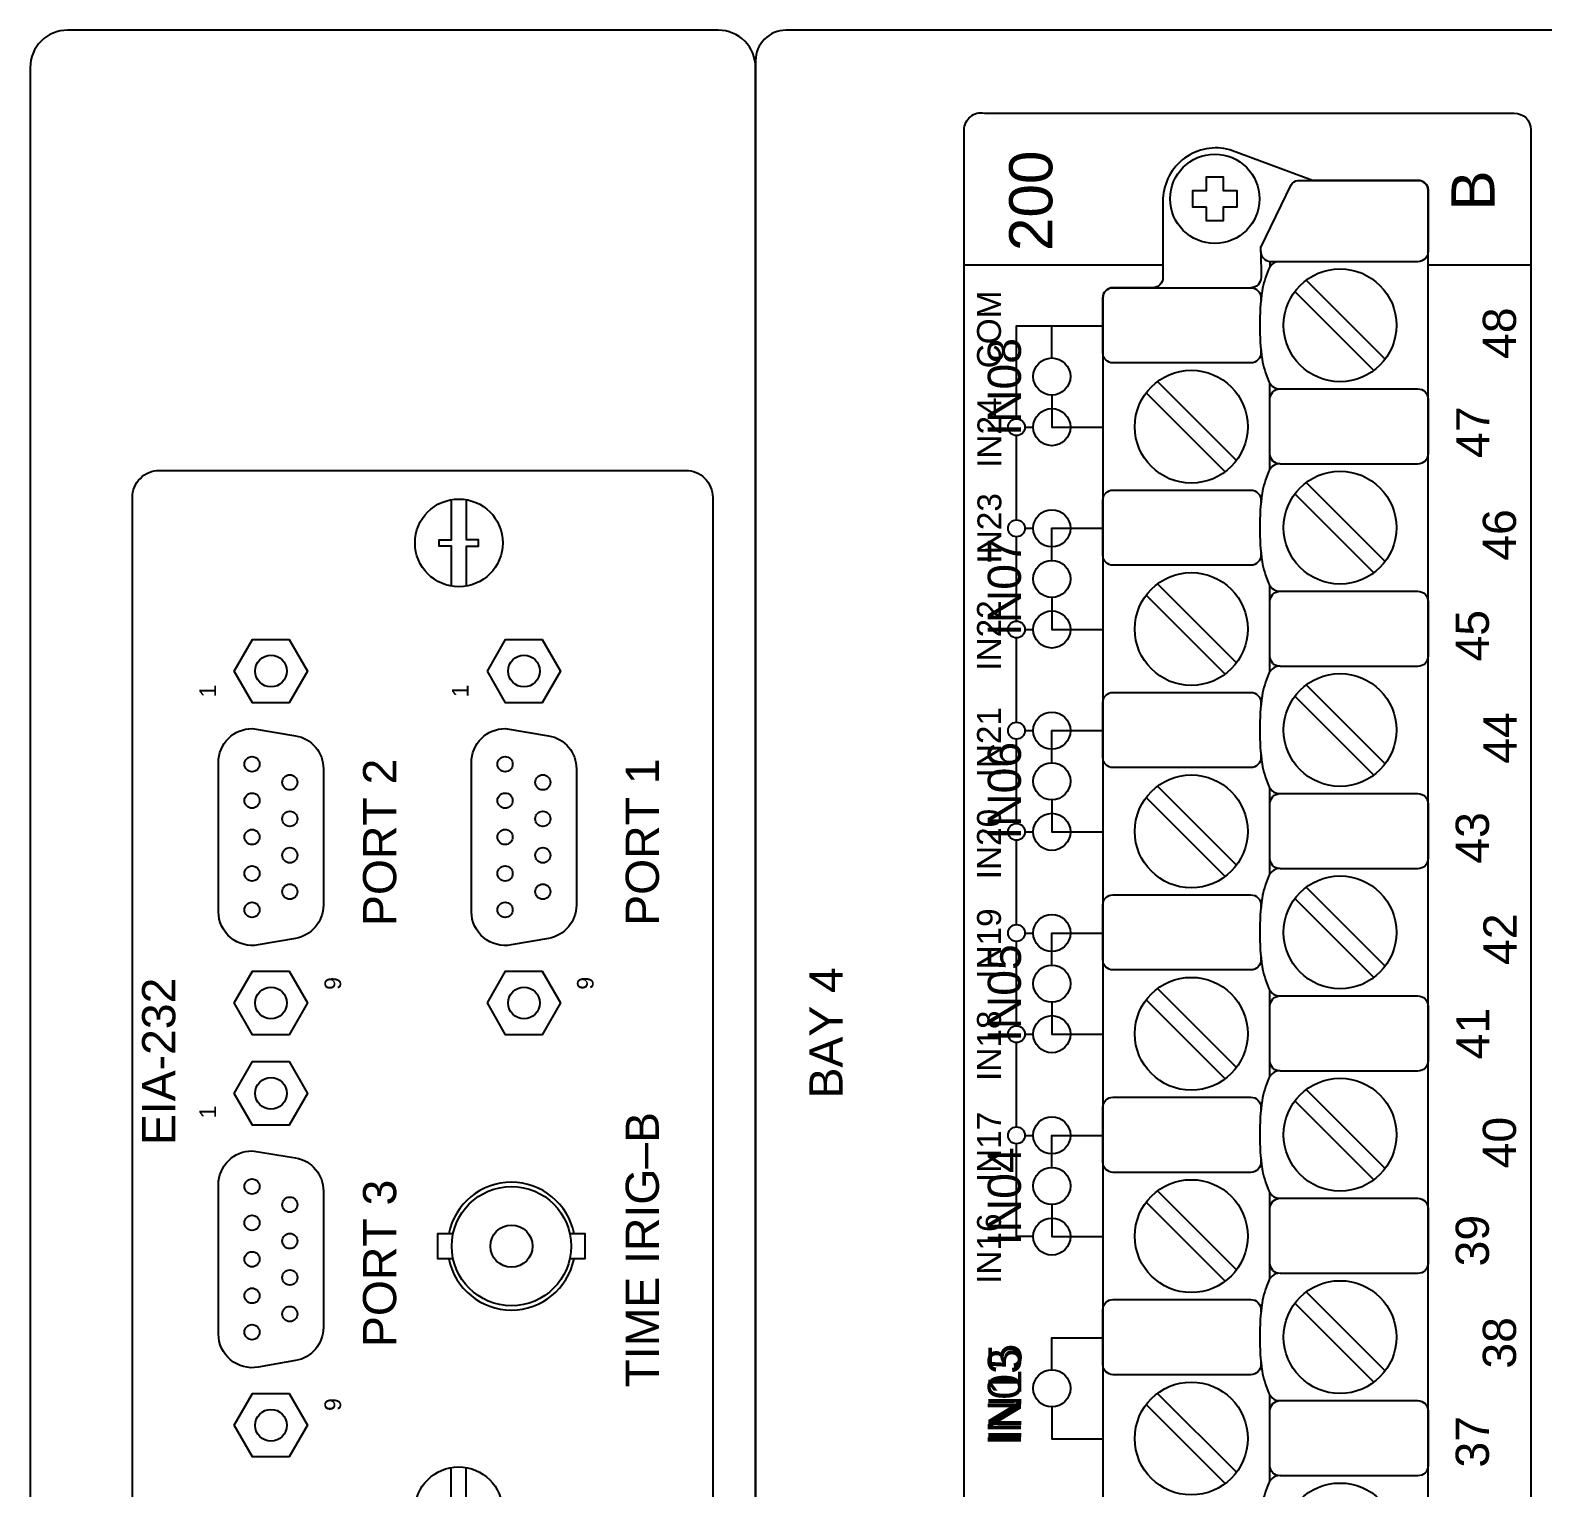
# Model space of a CAD drawing. Extents: x 1 to 47.7, y 0.3 to 34.2.
# Drawn here: x 31.395 to 35.879, y 16.253 to 20.575 of the extents above; entities that cross this region are included whole.
import ezdxf

# ---------------------------------------------------------------- set-up
doc = ezdxf.new("R2010")
doc.units = 0
doc.header["$MEASUREMENT"] = 0
for name, color, linetype in [('4_1__2___8__OPTOISO_IND_LS', 7, 'CONTINUOUS'), ('4_2__7___8__OPTOISO_IND_LS', 7, 'CONTINUOUS'), ('4_3__4___24__OPTOISO_LS_IN', 7, 'CONTINUOUS'), ('4_4__D___24__OPTOISO_LS_IN', 7, 'CONTINUOUS'), ('4_5__8___8__OPTOISO_IND_LS', 7, 'CONTINUOUS'), ('6_0______DWG_', 7, 'CONTINUOUS')]:
    doc.layers.add(name, color=color, linetype=linetype)
doc.styles.add('ARIAL', font='arial.ttf')

msp = doc.modelspace()

# ---------------------------------------------------------------- linework, layer by layer
at = {"layer": '4_1__2___8__OPTOISO_IND_LS'}
for points in [[(34.4235, 19.6032), (34.4235, 19.6982), (34.5747, 19.6982)], [(34.4235, 19.4932), (34.4235, 19.3982), (34.5747, 19.3982)], [(34.4235, 19.0032), (34.4235, 19.0982), (34.5747, 19.0982)], [(34.4235, 18.8932), (34.4235, 18.7982), (34.5747, 18.7982)], [(34.4235, 18.4032), (34.4235, 18.4982), (34.5747, 18.4982)], [(34.4235, 18.2932), (34.4235, 18.1982), (34.5747, 18.1982)], [(34.4235, 17.8032), (34.4235, 17.8982), (34.5747, 17.8982)], [(34.4235, 17.6932), (34.4235, 17.5982), (34.5747, 17.5982)], [(34.4235, 17.2032), (34.4235, 17.2982), (34.5747, 17.2982)], [(34.4235, 17.0932), (34.4235, 16.9982), (34.5747, 16.9982)], [(34.4235, 16.6032), (34.4235, 16.6982), (34.5747, 16.6982)], [(34.4235, 16.4932), (34.4235, 16.3982), (34.5747, 16.3982)]]:
    msp.add_lwpolyline(points, dxfattribs=at)
for centre in [(34.4235, 19.5482), (34.4235, 18.9482), (34.4235, 18.3482), (34.4235, 17.7482), (34.4235, 17.1482), (34.4235, 16.5482)]:
    msp.add_circle(centre, 0.055, dxfattribs=at)
at = {"layer": '4_2__7___8__OPTOISO_IND_LS'}
for points in [[(34.4235, 19.6032), (34.4235, 19.6982), (34.5747, 19.6982)], [(34.4235, 19.4932), (34.4235, 19.3982), (34.5747, 19.3982)], [(34.4235, 19.0032), (34.4235, 19.0982), (34.5747, 19.0982)], [(34.4235, 18.8932), (34.4235, 18.7982), (34.5747, 18.7982)], [(34.4235, 18.4032), (34.4235, 18.4982), (34.5747, 18.4982)], [(34.4235, 18.2932), (34.4235, 18.1982), (34.5747, 18.1982)], [(34.4235, 17.8032), (34.4235, 17.8982), (34.5747, 17.8982)], [(34.4235, 17.6932), (34.4235, 17.5982), (34.5747, 17.5982)], [(34.4235, 17.2032), (34.4235, 17.2982), (34.5747, 17.2982)], [(34.4235, 17.0932), (34.4235, 16.9982), (34.5747, 16.9982)], [(34.4235, 16.6032), (34.4235, 16.6982), (34.5747, 16.6982)], [(34.4235, 16.4932), (34.4235, 16.3982), (34.5747, 16.3982)]]:
    msp.add_lwpolyline(points, dxfattribs=at)
for centre in [(34.4235, 19.5482), (34.4235, 18.9482), (34.4235, 18.3482), (34.4235, 17.7482), (34.4235, 17.1482), (34.4235, 16.5482)]:
    msp.add_circle(centre, 0.055, dxfattribs=at)
at = {"layer": '4_3__4___24__OPTOISO_LS_IN'}
for points in [[(34.3186, 19.4232), (34.3186, 19.6982), (34.5747, 19.6982)], [(34.3186, 19.1232), (34.3186, 19.3732)], [(34.3436, 19.3982), (34.3685, 19.3982)], [(34.4785, 19.3982), (34.5747, 19.3982)], [(34.3186, 18.8232), (34.3186, 19.0732)], [(34.3436, 19.0982), (34.3685, 19.0982)], [(34.4785, 19.0982), (34.5747, 19.0982)], [(34.3436, 18.7982), (34.3685, 18.7982)], [(34.4785, 18.7982), (34.5747, 18.7982)], [(34.3186, 18.5232), (34.3186, 18.7732)], [(34.3186, 18.2232), (34.3186, 18.4732)], [(34.3436, 18.4982), (34.3685, 18.4982)], [(34.4785, 18.4982), (34.5747, 18.4982)], [(34.3186, 17.9232), (34.3186, 18.1732)], [(34.3436, 18.1982), (34.3685, 18.1982)], [(34.4785, 18.1982), (34.5747, 18.1982)], [(34.3436, 17.8982), (34.3685, 17.8982)], [(34.4785, 17.8982), (34.5747, 17.8982)], [(34.3186, 17.6232), (34.3186, 17.8732)], [(34.3436, 17.5982), (34.3685, 17.5982)], [(34.4785, 17.5982), (34.5747, 17.5982)], [(34.3186, 17.3232), (34.3186, 17.5732)], [(34.3685, 16.9982), (34.3186, 16.9982), (34.3186, 17.2732)], [(34.3436, 17.2982), (34.3685, 17.2982)], [(34.4785, 17.2982), (34.5747, 17.2982)], [(34.4785, 16.9982), (34.5747, 16.9982)], [(34.4235, 16.6031), (34.4235, 16.6982), (34.5747, 16.6982)], [(34.4235, 16.4931), (34.4235, 16.3982), (34.5747, 16.3982)]]:
    msp.add_lwpolyline(points, dxfattribs=at)
for centre, radius in [((34.3186, 19.3982), 0.025), ((34.4235, 19.3982), 0.055), ((34.4235, 19.0982), 0.055), ((34.3186, 19.0982), 0.025), ((34.4235, 18.7982), 0.055), ((34.3186, 18.7982), 0.025), ((34.3186, 18.4982), 0.025), ((34.4235, 18.4982), 0.055), ((34.4235, 18.1982), 0.055), ((34.3186, 18.1982), 0.025), ((34.4235, 17.8982), 0.055), ((34.3186, 17.8982), 0.025), ((34.3186, 17.5982), 0.025), ((34.4235, 17.5982), 0.055), ((34.4235, 17.2982), 0.055), ((34.3186, 17.2982), 0.025), ((34.4235, 16.9982), 0.055), ((34.4235, 16.5481), 0.055)]:
    msp.add_circle(centre, radius, dxfattribs=at)
at = {"layer": '4_4__D___24__OPTOISO_LS_IN'}
for points in [[(34.3186, 19.4232), (34.3186, 19.6982), (34.5747, 19.6982)], [(34.3186, 19.1232), (34.3186, 19.3732)], [(34.3436, 19.3982), (34.3685, 19.3982)], [(34.4785, 19.3982), (34.5747, 19.3982)], [(34.3186, 18.8232), (34.3186, 19.0732)], [(34.3436, 19.0982), (34.3685, 19.0982)], [(34.4785, 19.0982), (34.5747, 19.0982)], [(34.3436, 18.7982), (34.3685, 18.7982)], [(34.4785, 18.7982), (34.5747, 18.7982)], [(34.3186, 18.5232), (34.3186, 18.7732)], [(34.3186, 18.2232), (34.3186, 18.4732)], [(34.3436, 18.4982), (34.3685, 18.4982)], [(34.4785, 18.4982), (34.5747, 18.4982)], [(34.3186, 17.9232), (34.3186, 18.1732)], [(34.3436, 18.1982), (34.3685, 18.1982)], [(34.4785, 18.1982), (34.5747, 18.1982)], [(34.3436, 17.8982), (34.3685, 17.8982)], [(34.4785, 17.8982), (34.5747, 17.8982)], [(34.3186, 17.6232), (34.3186, 17.8732)], [(34.3436, 17.5982), (34.3685, 17.5982)], [(34.4785, 17.5982), (34.5747, 17.5982)], [(34.3186, 17.3232), (34.3186, 17.5732)], [(34.3685, 16.9982), (34.3186, 16.9982), (34.3186, 17.2732)], [(34.3436, 17.2982), (34.3685, 17.2982)], [(34.4785, 17.2982), (34.5747, 17.2982)], [(34.4785, 16.9982), (34.5747, 16.9982)], [(34.4235, 16.6031), (34.4235, 16.6982), (34.5747, 16.6982)], [(34.4235, 16.4931), (34.4235, 16.3982), (34.5747, 16.3982)]]:
    msp.add_lwpolyline(points, dxfattribs=at)
for centre, radius in [((34.3186, 19.3982), 0.025), ((34.4235, 19.3982), 0.055), ((34.4235, 19.0982), 0.055), ((34.3186, 19.0982), 0.025), ((34.4235, 18.7982), 0.055), ((34.3186, 18.7982), 0.025), ((34.3186, 18.4982), 0.025), ((34.4235, 18.4982), 0.055), ((34.4235, 18.1982), 0.055), ((34.3186, 18.1982), 0.025), ((34.4235, 17.8982), 0.055), ((34.3186, 17.8982), 0.025), ((34.3186, 17.5982), 0.025), ((34.4235, 17.5982), 0.055), ((34.4235, 17.2982), 0.055), ((34.3186, 17.2982), 0.025), ((34.4235, 16.9982), 0.055), ((34.4235, 16.5481), 0.055)]:
    msp.add_circle(centre, radius, dxfattribs=at)
at = {"layer": '4_5__8___8__OPTOISO_IND_LS'}
for points in [[(34.4235, 19.6032), (34.4235, 19.6982), (34.5747, 19.6982)], [(34.4235, 19.4932), (34.4235, 19.3982), (34.5747, 19.3982)], [(34.4235, 19.0032), (34.4235, 19.0982), (34.5747, 19.0982)], [(34.4235, 18.8932), (34.4235, 18.7982), (34.5747, 18.7982)], [(34.4235, 18.4032), (34.4235, 18.4982), (34.5747, 18.4982)], [(34.4235, 18.2932), (34.4235, 18.1982), (34.5747, 18.1982)], [(34.4235, 17.8032), (34.4235, 17.8982), (34.5747, 17.8982)], [(34.4235, 17.6932), (34.4235, 17.5982), (34.5747, 17.5982)], [(34.4235, 17.2032), (34.4235, 17.2982), (34.5747, 17.2982)], [(34.4235, 17.0932), (34.4235, 16.9982), (34.5747, 16.9982)], [(34.4235, 16.6032), (34.4235, 16.6982), (34.5747, 16.6982)], [(34.4235, 16.4932), (34.4235, 16.3982), (34.5747, 16.3982)]]:
    msp.add_lwpolyline(points, dxfattribs=at)
for centre in [(34.4235, 19.5482), (34.4235, 18.9482), (34.4235, 18.3482), (34.4235, 17.7482), (34.4235, 17.1482), (34.4235, 16.5482)]:
    msp.add_circle(centre, 0.055, dxfattribs=at)
at = {"layer": '6_0______DWG_'}
for points in [[(31.3953, 20.465), (31.3953, 3.435, 0.414214), (31.5053, 3.325), (33.4353, 3.325, 0.414214), (33.5453, 3.435), (33.5453, 20.465, 0.414214), (33.4353, 20.575), (31.5053, 20.575, 0.414214), (31.3953, 20.465)], [(35.5088, 15.088, 0.414213), (35.5388, 15.118), (35.5389, 20.0998, 0.414214), (35.5089, 20.1298), (35.1959, 20.1298), (34.9511, 20.2207, 0.480048), (34.7529, 20.0757), (34.7529, 19.8415, -0.414214), (34.7229, 19.8115), (34.6047, 19.8115, 0.414212), (34.5747, 19.7815), (34.5747, 19.7815), (34.5747, 14.8004, 0.414215), (34.6047, 14.7704), (34.9175, 14.7705), (35.1623, 14.6796, 0.47859), (35.3608, 14.8246), (35.3608, 15.058, -0.414214), (35.3908, 15.088)], [(35.0435, 19.9188), (35.0436, 19.8415, -0.414214), (35.0136, 19.8115)], [(35.0916, 19.8888, 0.127742), (35.0762, 19.881, 0.081668), (35.066, 19.8654, 0.0591), (35.0467, 19.8017, 0.034646), (35.0396, 19.7002, 0.03436), (35.0467, 19.5995, 0.0591), (35.066, 19.5358, 0.081668), (35.0762, 19.5201, 0.191033), (35.1001, 19.5116)], [(35.0434, 19.6265), (35.0434, 19.6186, -0.414214), (35.0134, 19.5886), (34.6047, 19.5886, -0.414214), (34.5747, 19.6186), (34.5747, 19.7815, -0.414214), (34.6047, 19.8115), (35.0134, 19.8115, -0.414214), (35.0434, 19.7815), (35.0434, 19.7747)], [(35.0701, 19.4816, -0.414214), (35.1001, 19.5116), (35.5088, 19.5116, -0.414214), (35.5388, 19.4816), (35.5388, 19.3188, -0.414214), (35.5088, 19.2888), (35.1001, 19.2888, -0.414214), (35.0701, 19.3188)], [(35.1001, 19.2895, 0.191033), (35.0762, 19.281, 0.081668), (35.066, 19.2654, 0.0591), (35.0467, 19.2017, 0.034646), (35.0396, 19.1002, 0.03436), (35.0467, 18.9995, 0.0591), (35.066, 18.9358, 0.081668), (35.0762, 18.9201, 0.191033), (35.1001, 18.9116)], [(35.0434, 19.0265), (35.0434, 19.0186, -0.414214), (35.0134, 18.9886), (34.6047, 18.9886, -0.414214), (34.5747, 19.0186), (34.5747, 19.1815, -0.414214), (34.6047, 19.2115), (35.0134, 19.2115, -0.414214), (35.0434, 19.1815), (35.0434, 19.1746)], [(35.0701, 18.8816, -0.414214), (35.1001, 18.9116), (35.5088, 18.9116, -0.414214), (35.5388, 18.8816), (35.5388, 18.7188, -0.414214), (35.5088, 18.6888), (35.1001, 18.6888, -0.414214), (35.0701, 18.7188)], [(35.1001, 18.6895, 0.191033), (35.0762, 18.681, 0.081668), (35.066, 18.6654, 0.0591), (35.0467, 18.6017, 0.034646), (35.0396, 18.5002, 0.03436), (35.0467, 18.3995, 0.0591), (35.066, 18.3358, 0.081668), (35.0762, 18.3201, 0.191033), (35.1001, 18.3116)], [(35.0434, 18.4265), (35.0434, 18.4186, -0.414214), (35.0134, 18.3886), (34.6047, 18.3886, -0.414214), (34.5747, 18.4186), (34.5747, 18.5815, -0.414214), (34.6047, 18.6115), (35.0134, 18.6115, -0.414214), (35.0434, 18.5815), (35.0434, 18.5746)], [(35.0701, 18.2816, -0.414214), (35.1001, 18.3116), (35.5088, 18.3116, -0.414214), (35.5388, 18.2816), (35.5388, 18.1188, -0.414214), (35.5088, 18.0888), (35.1001, 18.0888, -0.414214), (35.0701, 18.1188)], [(35.1001, 18.0895, 0.191033), (35.0762, 18.081, 0.081668), (35.066, 18.0654, 0.0591), (35.0467, 18.0017, 0.034646), (35.0396, 17.9002, 0.03436), (35.0467, 17.7995, 0.0591), (35.066, 17.7358, 0.081668), (35.0762, 17.7201, 0.191033), (35.1001, 17.7116)], [(35.0434, 17.8265), (35.0434, 17.8186, -0.414214), (35.0134, 17.7886), (34.6047, 17.7886, -0.414214), (34.5747, 17.8186), (34.5747, 17.9815, -0.414214), (34.6047, 18.0115), (35.0134, 18.0115, -0.414214), (35.0434, 17.9815), (35.0434, 17.9746)], [(35.0701, 17.6816, -0.414214), (35.1001, 17.7116), (35.5088, 17.7116, -0.414214), (35.5388, 17.6816), (35.5388, 17.5188, -0.414214), (35.5088, 17.4888), (35.1001, 17.4888, -0.414214), (35.0701, 17.5188)], [(35.1001, 17.4895, 0.191033), (35.0762, 17.481, 0.081668), (35.066, 17.4654, 0.0591), (35.0467, 17.4017, 0.034646), (35.0396, 17.3002, 0.03436), (35.0467, 17.1995, 0.0591), (35.066, 17.1357, 0.081668), (35.0762, 17.1201, 0.191033), (35.1001, 17.1116)], [(35.0434, 17.2265), (35.0434, 17.2186, -0.414214), (35.0134, 17.1886), (34.6047, 17.1886, -0.414214), (34.5747, 17.2186), (34.5747, 17.3815, -0.414214), (34.6047, 17.4115), (35.0134, 17.4115, -0.414214), (35.0434, 17.3815), (35.0434, 17.3746)], [(33.0073, 17.0068, 0.820361), (32.6358, 17.0068)], [(35.0701, 17.0816, -0.414214), (35.1001, 17.1116), (35.5088, 17.1116, -0.414214), (35.5388, 17.0816), (35.5388, 16.9188, -0.414214), (35.5088, 16.8888), (35.1001, 16.8888, -0.414214), (35.0701, 16.9188)], [(32.636, 16.9317, 0.815611), (33.0071, 16.9317)], [(35.1001, 16.8895, 0.191033), (35.0762, 16.881, 0.081668), (35.066, 16.8654, 0.0591), (35.0467, 16.8017, 0.034646), (35.0396, 16.7001, 0.03436), (35.0467, 16.5995, 0.0591), (35.066, 16.5357, 0.081668), (35.0762, 16.5201, 0.191033), (35.1001, 16.5116)], [(35.0434, 16.6265), (35.0434, 16.6186, -0.414214), (35.0134, 16.5886), (34.6047, 16.5886, -0.414214), (34.5747, 16.6186), (34.5747, 16.7814, -0.414214), (34.6047, 16.8114), (35.0134, 16.8114, -0.414214), (35.0434, 16.7814), (35.0434, 16.7746)], [(35.0701, 16.4816, -0.414214), (35.1001, 16.5116), (35.5088, 16.5116, -0.414214), (35.5388, 16.4816), (35.5388, 16.3187, -0.414214), (35.5088, 16.2887), (35.1001, 16.2887, -0.414214), (35.0701, 16.3187)], [(35.1001, 16.2895, 0.191033), (35.0762, 16.281, 0.081668), (35.066, 16.2654, 0.0591), (35.0467, 16.2017, 0.034646), (35.0396, 16.1001, 0.03436), (35.0467, 15.9994, 0.0591), (35.066, 15.9357, 0.081668), (35.0762, 15.9201, 0.191033), (35.1001, 15.9116)]]:
    msp.add_lwpolyline(points, format="xyb", dxfattribs=at)
for points in [[(39.7653, 20.575), (33.6353, 20.575, 0.414214), (33.5453, 20.485), (33.5453, 3.415, 0.414214), (33.6353, 3.325), (39.7653, 3.325, 0.381966), (39.8547, 3.405), (39.8547, 20.495, 0.381966)], [(34.1637, 3.6192), (34.1637, 20.2795, -0.468367), (34.2237, 20.3295), (35.7937, 20.3295, -0.414132), (35.8437, 20.2795), (35.8437, 3.6192, -0.414214), (35.7937, 3.5692), (34.2137, 3.5692, -0.414287)], [(35.5388, 20.1031), (35.5389, 19.9188, -0.414214), (35.5089, 19.8888), (35.0718, 19.8888, -0.390527), (35.0435, 19.9188), (35.0435, 19.931), (35.1332, 20.1169, -0.241514), (35.1532, 20.1298), (35.5089, 20.1298, -0.422157)], [(31.6982, 16.0498), (31.6982, 19.1898, -0.414214), (31.7782, 19.2698), (33.3382, 19.2698, -0.414214), (33.4182, 19.1898), (33.4182, 16.0498, -0.414214), (33.3382, 15.9698), (31.7782, 15.9698, -0.414214)], [(31.9532, 17.9613), (31.9532, 18.4043, -0.414214), (32.0532, 18.5043), (32.1816, 18.4832, -0.370597), (32.2642, 18.3847), (32.2642, 17.9809, -0.36397), (32.1816, 17.8824), (32.0706, 17.8628, -0.466307)], [(32.7032, 17.9613), (32.7032, 18.4043, -0.414214), (32.8032, 18.5043), (32.9316, 18.4832, -0.370597), (33.0142, 18.3847), (33.0142, 17.9809, -0.36397), (32.9316, 17.8824), (32.8206, 17.8628, -0.466307)], [(31.9532, 16.7093), (31.9532, 17.1523, -0.414214), (32.0532, 17.2523), (32.1816, 17.2312, -0.370597), (32.2642, 17.1327), (32.2642, 16.7289, -0.36397), (32.1816, 16.6304), (32.0706, 16.6108, -0.466307)]]:
    msp.add_lwpolyline(points, format="xyb", close=True, dxfattribs=at)
for points in [[(34.8818, 20.0503), (34.8415, 20.0503), (34.8415, 20.1002), (34.8818, 20.1002), (34.8818, 20.1403), (34.9317, 20.1403), (34.9317, 20.1002), (34.9717, 20.1002), (34.9717, 20.0503), (34.9317, 20.0503), (34.9317, 20.0101), (34.8818, 20.0101)], [(32.0002, 18.6748), (32.0545, 18.7688), (32.163, 18.7688), (32.2173, 18.6748), (32.163, 18.5808), (32.0545, 18.5808)], [(32.7502, 18.6748), (32.8045, 18.7688), (32.913, 18.7688), (32.9673, 18.6748), (32.913, 18.5808), (32.8045, 18.5808)], [(32.0002, 17.6908), (32.0545, 17.7848), (32.163, 17.7848), (32.2173, 17.6908), (32.163, 17.5968), (32.0545, 17.5968)], [(32.7502, 17.6908), (32.8045, 17.7848), (32.913, 17.7848), (32.9673, 17.6908), (32.913, 17.5968), (32.8045, 17.5968)], [(32.0002, 17.4228), (32.0545, 17.5168), (32.163, 17.5168), (32.2173, 17.4228), (32.163, 17.3288), (32.0545, 17.3288)], [(32.0002, 16.4388), (32.0545, 16.5328), (32.163, 16.5328), (32.2173, 16.4388), (32.163, 16.3448), (32.0545, 16.3448)]]:
    msp.add_lwpolyline(points, close=True, dxfattribs=at)
for points in [[(34.1637, 19.8794), (34.7529, 19.8794)], [(35.0694, 19.8891), (35.0694, 19.872)], [(35.5389, 19.8794), (35.8437, 19.8794)], [(35.1775, 19.834), (35.4116, 19.5998)], [(35.144, 19.8005), (35.3782, 19.5664)], [(34.7365, 19.5333), (34.9706, 19.2991)], [(35.0701, 19.273), (35.0701, 19.5281)], [(34.7031, 19.4999), (34.9372, 19.2657)], [(35.1775, 19.234), (35.4116, 18.9998)], [(35.144, 19.2005), (35.3782, 18.9664)], [(32.6437, 18.9269), (32.6437, 19.0455), (32.6073, 19.0455), (32.6073, 19.0645), (32.6437, 19.0645), (32.6437, 19.1831)], [(32.688, 18.9269), (32.688, 19.0455), (32.7243, 19.0455), (32.7243, 19.0645), (32.688, 19.0645), (32.688, 19.1831)], [(34.7365, 18.9333), (34.9706, 18.6991)], [(35.0701, 18.673), (35.0701, 18.9281)], [(34.7031, 18.8999), (34.9372, 18.6657)], [(35.1775, 18.634), (35.4116, 18.3998)], [(35.144, 18.6005), (35.3782, 18.3664)], [(34.7031, 18.2999), (34.9372, 18.0657)], [(34.7365, 18.3333), (34.9706, 18.0991)], [(35.0701, 18.073), (35.0701, 18.3281)], [(35.1775, 18.0339), (35.4116, 17.7998)], [(35.144, 18.0005), (35.3782, 17.7664)], [(34.7365, 17.7333), (34.9706, 17.4991)], [(35.0701, 17.473), (35.0701, 17.7281)], [(34.7031, 17.6999), (34.9372, 17.4657)], [(35.144, 17.4005), (35.3782, 17.1664)], [(35.1775, 17.4339), (35.4116, 17.1998)], [(34.7365, 17.1333), (34.9706, 16.8991)], [(35.0701, 16.873), (35.0701, 17.1281)], [(34.7031, 17.0999), (34.9372, 16.8657)], [(32.649, 16.9317), (32.6038, 16.9317), (32.6038, 17.0068), (32.6488, 17.0068)], [(32.9947, 17.0068), (33.0396, 17.0068), (33.0396, 16.9317), (32.9945, 16.9317)], [(35.1775, 16.8339), (35.4116, 16.5998)], [(35.144, 16.8005), (35.3782, 16.5664)], [(34.7031, 16.4999), (34.9372, 16.2657)], [(34.7365, 16.5333), (34.9706, 16.2991)], [(35.0701, 16.273), (35.0701, 16.5281)], [(32.6431, 16.0569), (32.6431, 16.1755), (32.6068, 16.1755), (32.6068, 16.1945), (32.6431, 16.1945), (32.6431, 16.3131)], [(32.6874, 16.0569), (32.6874, 16.1755), (32.7238, 16.1755), (32.7238, 16.1945), (32.6874, 16.1945), (32.6874, 16.3131)]]:
    msp.add_lwpolyline(points, dxfattribs=at)
for centre, radius in [((34.9066, 20.0752), 0.1324), ((35.2778, 19.7002), 0.1673), ((34.8368, 19.3995), 0.1673), ((35.2778, 19.1002), 0.1673), ((32.6658, 19.055), 0.13), ((34.8368, 18.7995), 0.1673), ((32.1087, 18.6748), 0.047), ((32.8587, 18.6748), 0.047), ((35.2778, 18.5002), 0.1673), ((32.0527, 18.3988), 0.0225), ((32.8027, 18.3988), 0.0225), ((32.1647, 18.3448), 0.0225), ((32.9147, 18.3448), 0.0225), ((34.8368, 18.1995), 0.1673), ((32.0527, 18.2908), 0.0225), ((32.8027, 18.2908), 0.0225), ((32.1647, 18.2368), 0.0225), ((32.9147, 18.2368), 0.0225), ((32.0527, 18.1828), 0.0225), ((32.8027, 18.1828), 0.0225), ((32.1647, 18.1288), 0.0225), ((32.9147, 18.1288), 0.0225), ((32.0527, 18.0748), 0.0225), ((32.8027, 18.0748), 0.0225), ((32.1647, 18.0208), 0.0225), ((32.9147, 18.0208), 0.0225), ((35.2778, 17.9002), 0.1673), ((32.0527, 17.9668), 0.0225), ((32.8027, 17.9668), 0.0225), ((34.8368, 17.5995), 0.1673), ((32.1087, 17.6908), 0.047), ((32.8587, 17.6908), 0.047), ((32.1087, 17.4228), 0.047), ((35.2778, 17.3002), 0.1673), ((32.0527, 17.1468), 0.0225), ((32.8217, 16.9698), 0.1769), ((34.8368, 16.9995), 0.1673), ((32.1647, 17.0928), 0.0225), ((32.0527, 17.0388), 0.0225), ((32.1647, 16.9848), 0.0225), ((32.8217, 16.9698), 0.0625), ((32.0527, 16.9308), 0.0225), ((32.1647, 16.8768), 0.0225), ((35.2778, 16.7001), 0.1673), ((32.0527, 16.8228), 0.0225), ((32.1647, 16.7688), 0.0225), ((32.0527, 16.7148), 0.0225), ((34.8368, 16.3995), 0.1673), ((32.1087, 16.4388), 0.047), ((32.6653, 16.185), 0.13), ((35.2778, 16.1001), 0.1673)]:
    msp.add_circle(centre, radius, dxfattribs=at)

# ---------------------------------------------------------------- texts
at = {"layer": '4_1__2___8__OPTOISO_IND_LS', "style": 'ARIAL'}
for s, p in [('IN08', (34.3319, 19.3724)), ('IN07', (34.3319, 18.7786)), ('IN06', (34.3319, 18.1748)), ('IN05', (34.3319, 17.5748)), ('IN04', (34.3319, 16.9726)), ('IN03', (34.3319, 16.3772))]:
    msp.add_text(s, height=0.09833, rotation=90, dxfattribs=at).set_placement(p)
at = {"layer": '4_2__7___8__OPTOISO_IND_LS', "style": 'ARIAL'}
for s, p in [('IN08', (34.3319, 19.3724)), ('IN07', (34.3319, 18.7786)), ('IN06', (34.3319, 18.1748)), ('IN05', (34.3319, 17.5748)), ('IN04', (34.3319, 16.9726)), ('IN03', (34.3319, 16.3772))]:
    msp.add_text(s, height=0.09833, rotation=90, dxfattribs=at).set_placement(p)
at = {"layer": '4_3__4___24__OPTOISO_LS_IN', "style": 'ARIAL'}
for s, height, p in [('COM', 0.0708, (34.2726, 19.5725)), ('IN24', 0.0708, (34.2738, 19.2774)), ('IN23', 0.0708, (34.2738, 18.9936)), ('IN22', 0.0708, (34.2726, 18.6758)), ('IN21', 0.0708, (34.2726, 18.3595)), ('IN20', 0.0708, (34.2726, 18.0576)), ('IN19', 0.0708, (34.2726, 17.7625)), ('IN18', 0.0708, (34.2726, 17.4595)), ('IN17', 0.0708, (34.2726, 17.1595)), ('IN16', 0.0708, (34.2726, 16.8578)), ('IN15', 0.09833, (34.3335, 16.3902))]:
    msp.add_text(s, height=height, rotation=90, dxfattribs=at).set_placement(p)
at = {"layer": '4_4__D___24__OPTOISO_LS_IN', "style": 'ARIAL'}
for s, height, p in [('COM', 0.0708, (34.2726, 19.5725)), ('IN24', 0.0708, (34.2738, 19.2774)), ('IN23', 0.0708, (34.2738, 18.9936)), ('IN22', 0.0708, (34.2726, 18.6758)), ('IN21', 0.0708, (34.2726, 18.3595)), ('IN20', 0.0708, (34.2726, 18.0576)), ('IN19', 0.0708, (34.2726, 17.7625)), ('IN18', 0.0708, (34.2726, 17.4595)), ('IN17', 0.0708, (34.2726, 17.1595)), ('IN16', 0.0708, (34.2726, 16.8578)), ('IN15', 0.09833, (34.3335, 16.3902))]:
    msp.add_text(s, height=height, rotation=90, dxfattribs=at).set_placement(p)
at = {"layer": '4_5__8___8__OPTOISO_IND_LS', "style": 'ARIAL'}
for s, p in [('IN08', (34.3319, 19.3724)), ('IN07', (34.3319, 18.7786)), ('IN06', (34.3319, 18.1748)), ('IN05', (34.3319, 17.5748)), ('IN04', (34.3319, 16.9726)), ('IN03', (34.3319, 16.3772))]:
    msp.add_text(s, height=0.09833, rotation=90, dxfattribs=at).set_placement(p)
at = {"layer": '6_0______DWG_', "style": 'ARIAL'}
for s, height, p in [('200', 0.12783, (34.4249, 19.9203)), ('B', 0.1278, (35.7358, 20.0404)), ('48', 0.09833, (35.7994, 19.6004)), ('47', 0.09833, (35.7205, 19.3068)), ('46', 0.09833, (35.7994, 19.0021)), ('45', 0.09833, (35.719, 18.7032)), ('1', 0.0492, (31.946, 18.5966)), ('1', 0.0492, (32.6946, 18.5972)), ('44', 0.09833, (35.801, 18.4)), ('PORT 2', 0.09833, (32.4801, 17.9191)), ('PORT 1', 0.09833, (33.2587, 17.9197)), ('43', 0.09833, (35.719, 18.1038)), ('42', 0.09833, (35.801, 17.8034)), ('EIA-232', 0.09833, (31.8252, 17.2696)), ('9', 0.0492, (32.3166, 17.7295)), ('9', 0.0492, (33.0652, 17.7301)), ('BAY 4', 0.09833, (33.8033, 17.4076)), ('41', 0.09833, (35.7205, 17.5236)), ('1', 0.0492, (31.946, 17.3481)), ('TIME IRIG–B', 0.098333, (33.2587, 16.5508)), ('40', 0.09833, (35.7994, 17.2003)), ('PORT 3', 0.09833, (32.48, 16.6707)), ('39', 0.09833, (35.719, 16.9096)), ('38', 0.09833, (35.7994, 16.6066)), ('9', 0.0492, (32.3166, 16.481)), ('37', 0.09833, (35.719, 16.3132))]:
    msp.add_text(s, height=height, rotation=90, dxfattribs=at).set_placement(p)

doc.saveas('drawing.dxf')
